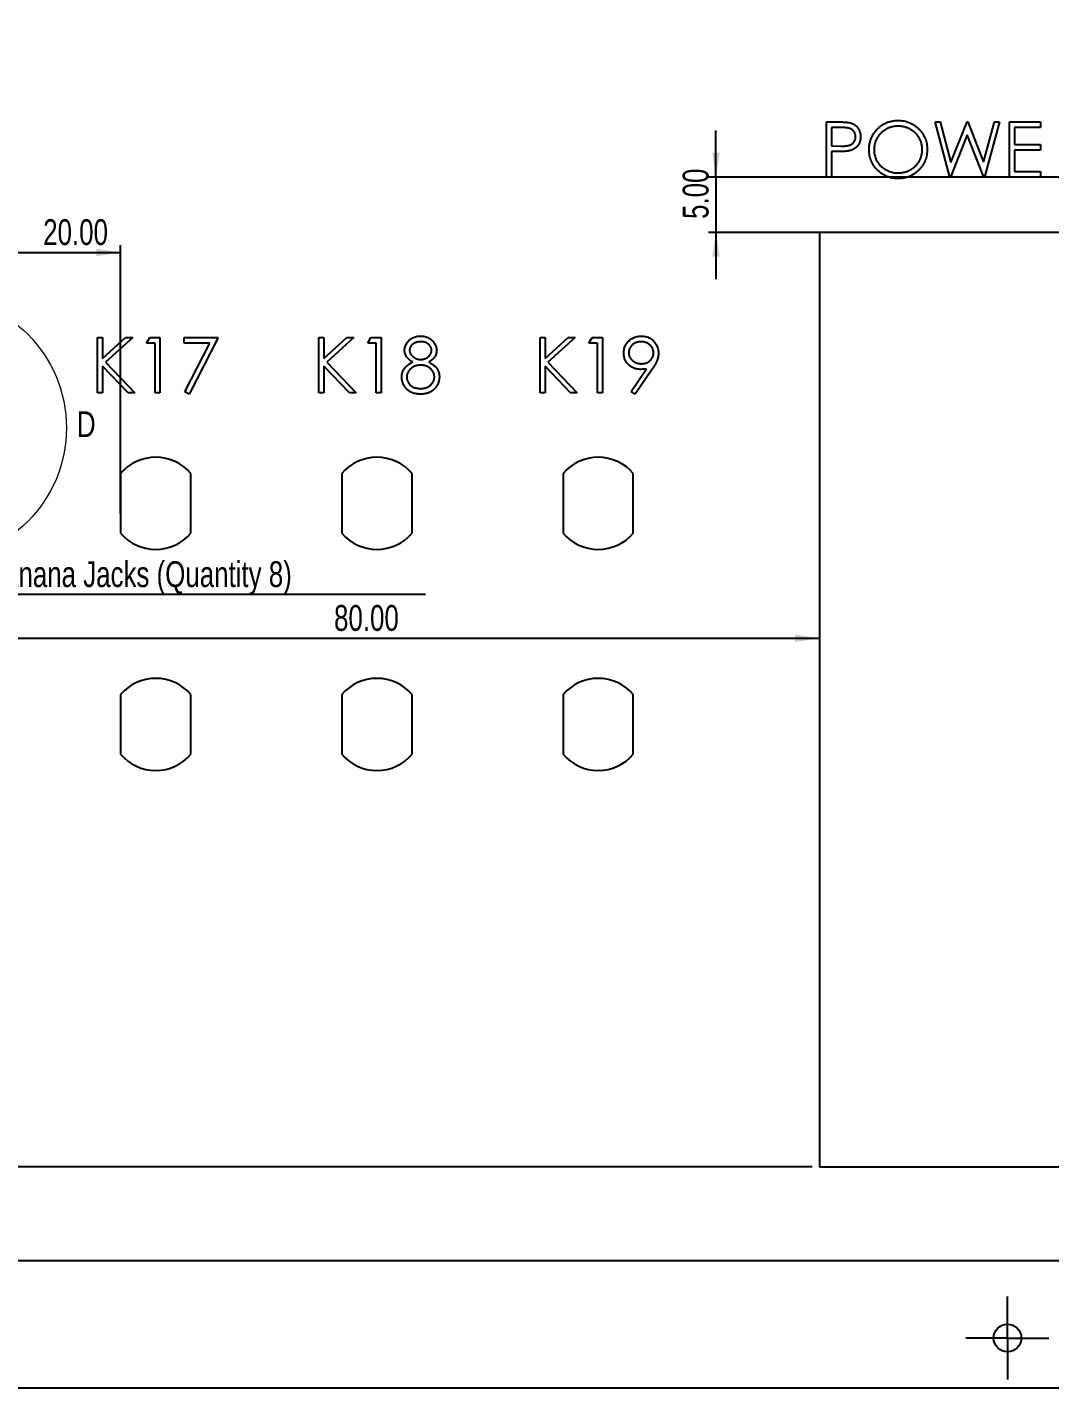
# Model space of a CAD drawing. Header units: millimetres. Extents: x 0 to 836, y 0 to 589.
# Drawn here: x 434.6 to 573.3, y 208.5 to 393.1 of the extents above; entities that cross this region are included whole.
import ezdxf

# ---------------------------------------------------------------- set-up
doc = ezdxf.new("R2010")
doc.units = ezdxf.units.MM
doc.layers.add('FORMAT', color=7, linetype='Continuous')
doc.styles.add('SLDTEXTSTYLE0', font='TXT', dxfattribs={"width": 0.75})
doc.dimstyles.new('SLDDIMSTYLE0', dxfattribs={"dimtxt": 3.5, "dimasz": 3.302, "dimexe": 0, "dimexo": 0.0625, "dimgap": 0.875, "dimtad": 1, "dimlfac": 0.666667, "dimrnd": 1e-09, "dimzin": 4, "dimdsep": 46, "dimtxsty": 'SLDTEXTSTYLE0', "dimsah": 1, "dimcen": 0.09, "dimadec": 0, "dimazin": 1, "dimtfac": 1, "dimtofl": 0, "dimtmove": 0, "dimatfit": 3, "dimfxl": 1, "dimfrac": 2, "dimtolj": 1, "dimtzin": 12, "dimarcsym": 0})
doc.dimstyles.new('SLDDIMSTYLE1', dxfattribs={"dimtxt": 3.5, "dimasz": 3.302, "dimexe": 0, "dimexo": 0.0625, "dimgap": 0.875, "dimtad": 1, "dimlfac": 0.666667, "dimrnd": 1e-09, "dimzin": 4, "dimdsep": 46, "dimtxsty": 'SLDTEXTSTYLE0', "dimsah": 1, "dimcen": 0.09, "dimadec": 0, "dimazin": 1, "dimtfac": 1, "dimtmove": 0, "dimatfit": 0, "dimfxl": 1, "dimfrac": 2, "dimtolj": 1, "dimtzin": 12, "dimarcsym": 0})

# ---------------------------------------------------------------- blocks, each defined once
blk = doc.blocks.new('_D_1')
at = {"layer": 'FORMAT'}
for p, q in [((58.29, 421.36), (58.29, 549.74)), ((58.29, 548.74), (694.29, 548.74)), ((694.29, 421.36), (694.29, 549.74))]:
    blk.add_line(p, q, dxfattribs=at)
for points in [[(58.29, 548.74), (61.59, 548.23), (61.59, 549.24)], [(694.29, 548.74), (690.99, 549.24), (690.99, 548.23)]]:
    blk.add_solid(points, dxfattribs=at)
at = {"layer": 'FORMAT', "insert": (369.18, 553.25), "char_height": 3.5, "attachment_point": 1, "style": 'SLDTEXTSTYLE0'}
blk.add_mtext('424.00', dxfattribs=at)
blk = doc.blocks.new('_D_7')
at = {"layer": 'FORMAT'}
for p, q in [((528.01, 372.76), (528.01, 379.11)), ((630.21, 372.76), (527.01, 372.76)), ((528.01, 372.76), (528.01, 365.26)), ((546.83, 365.26), (527.01, 365.26)), ((528.01, 365.26), (528.01, 358.91))]:
    blk.add_line(p, q, dxfattribs=at)
for points in [[(528.01, 372.76), (528.52, 376.07), (527.51, 376.07)], [(528.01, 365.26), (527.51, 361.96), (528.52, 361.96)]]:
    blk.add_solid(points, dxfattribs=at)
at = {"layer": 'FORMAT', "insert": (523.5, 367.1), "char_height": 3.5, "attachment_point": 1, "rotation": 90, "style": 'SLDTEXTSTYLE0'}
blk.add_mtext('5.00', dxfattribs=at)
blk = doc.blocks.new('_D_58')
at = {"layer": 'FORMAT'}
for p, q in [((421.04, 328.51), (401.76, 328.51)), ((402.76, 328.51), (402.76, 238.51)), ((541.04, 238.51), (401.76, 238.51))]:
    blk.add_line(p, q, dxfattribs=at)
for points in [[(402.76, 328.51), (402.26, 325.21), (403.27, 325.21)], [(402.76, 238.51), (403.27, 241.82), (402.26, 241.82)]]:
    blk.add_solid(points, dxfattribs=at)
at = {"layer": 'FORMAT', "insert": (398.25, 277.69), "char_height": 3.5, "attachment_point": 1, "rotation": 90, "style": 'SLDTEXTSTYLE0'}
blk.add_mtext('60.00', dxfattribs=at)
blk = doc.blocks.new('_D_59')
at = {"layer": 'FORMAT'}
for p, q in [((422.04, 327.51), (422.04, 309.2)), ((422.04, 310.2), (542.04, 310.2))]:
    blk.add_line(p, q, dxfattribs=at)
for points in [[(422.04, 310.2), (425.34, 309.69), (425.34, 310.7)], [(542.04, 310.2), (538.74, 310.7), (538.74, 309.69)]]:
    blk.add_solid(points, dxfattribs=at)
at = {"layer": 'FORMAT', "insert": (476.22, 314.71), "char_height": 3.5, "attachment_point": 1, "style": 'SLDTEXTSTYLE0'}
blk.add_mtext('80.00', dxfattribs=at)
blk = doc.blocks.new('_D_61')
at = {"layer": 'FORMAT'}
for p, q in [((417.28, 334), (417.28, 363.55)), ((417.28, 362.55), (447.28, 362.55)), ((447.28, 327.15), (447.28, 363.55))]:
    blk.add_line(p, q, dxfattribs=at)
for points in [[(417.28, 362.55), (420.58, 362.04), (420.58, 363.05)], [(447.28, 362.55), (443.98, 363.05), (443.98, 362.04)]]:
    blk.add_solid(points, dxfattribs=at)
at = {"layer": 'FORMAT', "insert": (436.78, 367.06), "char_height": 3.5, "attachment_point": 1, "style": 'SLDTEXTSTYLE0'}
blk.add_mtext('20.00', dxfattribs=at)
blk = doc.blocks.new('_D_65')
at = {"layer": 'FORMAT'}
for p, q in [((454.29, 467.76), (454.29, 445.93)), ((454.29, 446.93), (649.29, 446.93)), ((649.29, 366.26), (649.29, 447.93))]:
    blk.add_line(p, q, dxfattribs=at)
for points in [[(454.29, 446.93), (457.59, 446.42), (457.59, 447.44)], [(649.29, 446.93), (645.99, 447.44), (645.99, 446.42)]]:
    blk.add_solid(points, dxfattribs=at)
at = {"layer": 'FORMAT', "insert": (569.32, 451.44), "char_height": 3.5, "attachment_point": 1, "style": 'SLDTEXTSTYLE0'}
blk.add_mtext('130.00', dxfattribs=at)
blk = doc.blocks.new('SW_NOTE_0_7')
at = {"layer": 'FORMAT', "color": 0}
blk.add_line((59.87, 0), (0, 0), dxfattribs=at)
at = {"layer": 'FORMAT', "color": 0, "insert": (0.4, 4.53), "char_height": 3.5, "attachment_point": 1, "style": 'SLDTEXTSTYLE0'}
blk.add_mtext('Banana Jacks (Quantity 8)', dxfattribs=at)
blk = doc.blocks.new('SW_CENTERMARKSYMBOL_0')
at = {"layer": 'FORMAT', "color": 0}
for p, q in [((0, 3.75), (0, 5.625)), ((0, 0), (0, 3.75)), ((-3.75, 0), (-5.625, 0)), ((0, 0), (-3.75, 0)), ((0, 0), (0, -3.75)), ((0, 0), (3.75, 0)), ((3.75, 0), (5.625, 0)), ((0, -3.75), (0, -5.625))]:
    blk.add_line(p, q, dxfattribs=at)

msp = doc.modelspace()

# ---------------------------------------------------------------- linework, layer by layer
at = {"color": 7, "linetype": 'Continuous', "lineweight": 25}
for p, q in [((543.00162, 380.26361), (544.47248, 380.26361)), ((543.00162, 372.76361), (543.00162, 380.26361)), ((543.6747, 379.49438), (543.6747, 376.99438)), ((545.04639, 379.49438), (543.6747, 379.49438)), ((557.71316, 380.26361), (558.40877, 380.26361)), ((559.70835, 372.76361), (557.71316, 380.26361)), ((558.40877, 380.26361), (559.87662, 374.76331)), ((562.08816, 378.49979), (559.80451, 372.76361)), ((559.87662, 374.76331), (562.05962, 380.26361)), ((562.05962, 380.26361), (562.15727, 380.26361)), ((564.34477, 372.76361), (562.08816, 378.49979)), ((562.15727, 380.26361), (564.2997, 374.80087)), ((564.2997, 374.80087), (565.77506, 380.26361)), ((566.46316, 380.26361), (564.44093, 372.76361)), ((565.77506, 380.26361), (566.46316, 380.26361)), ((567.80932, 380.26361), (572.04008, 380.26361)), ((567.80932, 372.76361), (567.80932, 380.26361)), ((568.48239, 379.49438), (568.48239, 377.18669)), ((572.04008, 379.49438), (568.48239, 379.49438)), ((572.04008, 380.26361), (572.04008, 379.49438)), ((543.6747, 376.99438), (544.9878, 376.97785)), ((568.48239, 377.18669), (572.04008, 377.18669)), ((572.04008, 377.18669), (572.04008, 376.41746)), ((543.6747, 376.22515), (543.6747, 372.76361)), ((544.21106, 376.22515), (543.6747, 376.22515)), ((568.48239, 376.41746), (568.48239, 373.53284)), ((572.04008, 376.41746), (568.48239, 376.41746)), ((568.48239, 373.53284), (572.04008, 373.53284)), ((572.04008, 373.53284), (572.04008, 372.76361)), ((543.6747, 372.76361), (543.00162, 372.76361)), ((559.80451, 372.76361), (559.70835, 372.76361)), ((564.44093, 372.76361), (564.34477, 372.76361)), ((572.04008, 372.76361), (567.80932, 372.76361)), ((649.29008, 365.26361), (542.04008, 365.26361)), ((542.04008, 365.26361), (542.04008, 238.51361)), ((444.15547, 351.01361), (444.82855, 351.01361)), ((444.15547, 343.51361), (444.15547, 351.01361)), ((444.82855, 348.15754), (447.95505, 351.01361)), ((444.82855, 351.01361), (444.82855, 348.15754)), ((448.91508, 351.01361), (445.22969, 347.64822)), ((447.95505, 351.01361), (448.91508, 351.01361)), ((450.79008, 350.24438), (451.23029, 351.01361)), ((451.23029, 351.01361), (452.61701, 351.01361)), ((452.61701, 351.01361), (452.61701, 343.51361)), ((455.88624, 351.01361), (460.50162, 351.01361)), ((455.88624, 350.24438), (455.88624, 351.01361)), ((460.50162, 351.01361), (456.55932, 343.3213)), ((474.15547, 351.01361), (474.82855, 351.01361)), ((474.15547, 343.51361), (474.15547, 351.01361)), ((474.82855, 348.15754), (477.95505, 351.01361)), ((474.82855, 351.01361), (474.82855, 348.15754)), ((478.91508, 351.01361), (475.22969, 347.64822)), ((477.95505, 351.01361), (478.91508, 351.01361)), ((480.79008, 350.24438), (481.23029, 351.01361)), ((481.23029, 351.01361), (482.61701, 351.01361)), ((482.61701, 351.01361), (482.61701, 343.51361)), ((504.15547, 351.01361), (504.82855, 351.01361)), ((504.15547, 343.51361), (504.15547, 351.01361)), ((504.82855, 348.15754), (507.95505, 351.01361)), ((504.82855, 351.01361), (504.82855, 348.15754)), ((508.91508, 351.01361), (505.22969, 347.64822)), ((507.95505, 351.01361), (508.91508, 351.01361)), ((510.79008, 350.24438), (511.23029, 351.01361)), ((511.23029, 351.01361), (512.61701, 351.01361)), ((512.61701, 351.01361), (512.61701, 343.51361)), ((451.94393, 350.24438), (450.79008, 350.24438)), ((451.94393, 343.51361), (451.94393, 350.24438)), ((459.3628, 350.24438), (455.88624, 350.24438)), ((455.97788, 343.64131), (459.3628, 350.24438)), ((481.94393, 350.24438), (480.79008, 350.24438)), ((481.94393, 343.51361), (481.94393, 350.24438)), ((511.94393, 350.24438), (510.79008, 350.24438)), ((511.94393, 343.51361), (511.94393, 350.24438)), ((444.82855, 347.1329), (444.82855, 343.51361)), ((448.30661, 343.51361), (444.82855, 347.1329)), ((445.22969, 347.64822), (449.20355, 343.51361)), ((474.82855, 347.1329), (474.82855, 343.51361)), ((478.30661, 343.51361), (474.82855, 347.1329)), ((475.22969, 347.64822), (479.20355, 343.51361)), ((504.82855, 347.1329), (504.82855, 343.51361)), ((508.30661, 343.51361), (504.82855, 347.1329)), ((505.22969, 347.64822), (509.20355, 343.51361)), ((516.50222, 343.6954), (518.58756, 346.74378)), ((519.34928, 346.69871), (517.04008, 343.3213)), ((444.82855, 343.51361), (444.15547, 343.51361)), ((449.20355, 343.51361), (448.30661, 343.51361)), ((452.61701, 343.51361), (451.94393, 343.51361)), ((456.55932, 343.3213), (455.97788, 343.64131)), ((474.82855, 343.51361), (474.15547, 343.51361)), ((479.20355, 343.51361), (478.30661, 343.51361)), ((482.61701, 343.51361), (481.94393, 343.51361)), ((504.82855, 343.51361), (504.15547, 343.51361)), ((509.20355, 343.51361), (508.30661, 343.51361)), ((512.61701, 343.51361), (511.94393, 343.51361)), ((517.04008, 343.3213), (516.50222, 343.6954)), ((447.27758, 332.5571), (447.27758, 324.47011)), ((456.80258, 324.47011), (456.80258, 332.5571)), ((477.27758, 332.5571), (477.27758, 324.47011)), ((486.80258, 324.47011), (486.80258, 332.5571)), ((507.27758, 332.5571), (507.27758, 324.47011)), ((516.80258, 324.47011), (516.80258, 332.5571)), ((447.27758, 302.5571), (447.27758, 294.47011)), ((456.80258, 294.47011), (456.80258, 302.5571)), ((477.27758, 302.5571), (477.27758, 294.47011)), ((486.80258, 294.47011), (486.80258, 302.5571)), ((507.27758, 302.5571), (507.27758, 294.47011)), ((516.80258, 294.47011), (516.80258, 302.5571)), ((542.04008, 238.51361), (649.29008, 238.51361)), ((58.29008, 225.76361), (694.29008, 225.76361)), ((58.29008, 208.51361), (694.29008, 208.51361))]:
    msp.add_line(p, q, dxfattribs=at)
at = {"color": 7, "linetype": 'Continuous', "lineweight": 18}
msp.add_circle((421.97967, 338.75037), 17.95865, dxfattribs=at)
at = {"color": 7, "linetype": 'Continuous', "lineweight": 25}
msp.add_circle((567.54008, 215.26361), 1.875, dxfattribs=at)
for centre, start, end in [((452.04008, 328.51361), 40.3321818, 139.6678182), ((482.04008, 328.51361), 40.3321818, 139.6678182), ((512.04008, 328.51361), 40.3321818, 139.6678182), ((452.04008, 328.51361), 220.3321818, 319.6678182), ((482.04008, 328.51361), 220.3321818, 319.6678182), ((512.04008, 328.51361), 220.3321818, 319.6678182), ((452.04008, 298.51361), 40.3321818, 139.6678182), ((482.04008, 298.51361), 40.3321818, 139.6678182), ((512.04008, 298.51361), 40.3321818, 139.6678182), ((452.04008, 298.51361), 220.3321818, 319.6678182), ((482.04008, 298.51361), 220.3321818, 319.6678182), ((512.04008, 298.51361), 220.3321818, 319.6678182)]:
    msp.add_arc(centre, 6.2475, start, end, dxfattribs=at)
for points, knots in [([(548.77085, 376.48056), (548.772, 376.56977), (548.77428, 376.74707), (548.80169, 377.01036), (548.84146, 377.26941), (548.89847, 377.52349), (548.97302, 377.77197), (549.06099, 378.01658), (549.16843, 378.25483), (549.28989, 378.48786), (549.42545, 378.71202), (549.57518, 378.9239), (549.73383, 379.12529), (549.90775, 379.31096), (550.09122, 379.48632), (550.2872, 379.64867), (550.4945, 379.79947), (550.71402, 379.93537), (550.94035, 380.05828), (551.17366, 380.16376), (551.41078, 380.25429), (551.65282, 380.32766), (551.89915, 380.38559), (552.1503, 380.42503), (552.40606, 380.45251), (552.57837, 380.45478), (552.66508, 380.45592)], [0, 0, 0, 0, 0.043208986, 0.085872872, 0.128120007, 0.170151964, 0.211917621, 0.253753003, 0.296006409, 0.338443357, 0.381015368, 0.422820479, 0.464089056, 0.505125849, 0.545974971, 0.586985211, 0.628338592, 0.670083802, 0.711991602, 0.753039155, 0.794049395, 0.834885543, 0.875498313, 0.9165473, 0.958003779, 1, 1, 1, 1]), ([(552.66508, 380.45592), (552.80396, 380.4524), (553.07672, 380.44549), (553.47759, 380.39261), (553.8603, 380.30112), (554.22795, 380.17927), (554.57615, 380.01672), (554.90752, 379.82025), (555.22127, 379.5878), (555.51317, 379.32117), (555.78029, 379.03106), (556.01563, 378.72147), (556.21287, 378.39426), (556.37484, 378.05041), (556.50191, 377.69071), (556.58959, 377.31324), (556.6456, 376.92044), (556.65215, 376.65252), (556.65547, 376.51661)], [0, 0, 0, 0, 0.066570035, 0.130749041, 0.1934128, 0.254989399, 0.316113556, 0.377261758, 0.439400784, 0.502970589, 0.566524976, 0.628231103, 0.689090611, 0.749344669, 0.810169593, 0.871609824, 0.934869184, 1, 1, 1, 1]), ([(544.47248, 380.26361), (544.57364, 380.2635), (544.76748, 380.26328), (545.04544, 380.25682), (545.29789, 380.2482), (545.52429, 380.23623), (545.72532, 380.2221), (545.90009, 380.20227), (546.04996, 380.18157), (546.13976, 380.16053), (546.18071, 380.15093)], [0, 0, 0, 0, 0.176955752, 0.33905508, 0.486318225, 0.618780923, 0.735618828, 0.838742477, 0.926457068, 1, 1, 1, 1]), ([(546.94393, 378.24889), (546.94122, 378.30918), (546.93585, 378.42905), (546.89587, 378.60471), (546.82869, 378.77236), (546.73557, 378.92873), (546.62255, 379.07057), (546.4912, 379.19377), (546.34181, 379.29282), (546.20285, 379.35675), (546.07942, 379.39578), (545.97221, 379.42309), (545.85116, 379.4449), (545.71623, 379.46255), (545.56846, 379.47767), (545.4066, 379.48792), (545.23124, 379.49393), (545.1095, 379.49422), (545.04639, 379.49438)], [0, 0, 0, 0, 0.070043755, 0.139238317, 0.208197455, 0.279173374, 0.349986812, 0.418353846, 0.487609584, 0.557411073, 0.595330157, 0.637964052, 0.685912778, 0.738185165, 0.796102647, 0.858516544, 0.926657726, 1, 1, 1, 1]), ([(546.18071, 380.15093), (546.23255, 380.13674), (546.33502, 380.10869), (546.48266, 380.05252), (546.62314, 379.98592), (546.75692, 379.91001), (546.88236, 379.82154), (547.00135, 379.7241), (547.11282, 379.61543), (547.21615, 379.49676), (547.31105, 379.37007), (547.39275, 379.23348), (547.46117, 379.08928), (547.51985, 378.93758), (547.56208, 378.7771), (547.5939, 378.60896), (547.61409, 378.43317), (547.61602, 378.31304), (547.61701, 378.25189)], [0, 0, 0, 0, 0.062481339, 0.123490383, 0.183411094, 0.243153221, 0.302126735, 0.361709671, 0.421842292, 0.482931901, 0.544552254, 0.60568072, 0.667679738, 0.729984388, 0.794550921, 0.86034562, 0.928907356, 1, 1, 1, 1]), ([(552.69814, 379.68669), (552.62696, 379.68582), (552.4853, 379.68409), (552.27469, 379.66134), (552.06685, 379.62892), (551.86173, 379.58268), (551.6602, 379.51967), (551.46038, 379.44715), (551.26409, 379.35882), (551.07198, 379.25902), (550.88573, 379.14856), (550.70999, 379.02648), (550.5443, 378.89564), (550.38906, 378.75574), (550.24474, 378.60606), (550.10848, 378.44887), (549.98576, 378.27969), (549.87329, 378.1031), (549.77265, 377.91932), (549.68315, 377.7303), (549.60994, 377.53449), (549.55024, 377.33402), (549.50074, 377.1292), (549.46938, 376.91848), (549.44638, 376.70292), (549.44475, 376.55724), (549.44393, 376.48356)], [0, 0, 0, 0, 0.0420233285, 0.0836449112, 0.1249837954, 0.1662474612, 0.2077015561, 0.2496310708, 0.2917417703, 0.3347428754, 0.3774601686, 0.4195563188, 0.4610441763, 0.5020962839, 0.5428907141, 0.5838008186, 0.6248635833, 0.6662246891, 0.7073991865, 0.7485566775, 0.789654591, 0.8307397265, 0.8720701423, 0.9139933952, 0.9564981301, 1, 1, 1, 1]), ([(555.98239, 376.51812), (555.98153, 376.59079), (555.97983, 376.73496), (555.95724, 376.94809), (555.92488, 377.15649), (555.87824, 377.35934), (555.81814, 377.55669), (555.74402, 377.74837), (555.65662, 377.93507), (555.55632, 378.11634), (555.44357, 378.29029), (555.32037, 378.45658), (555.18459, 378.61209), (555.0401, 378.76067), (554.88331, 378.89913), (554.71491, 379.02754), (554.53696, 379.14898), (554.34855, 379.25854), (554.15409, 379.35971), (553.95456, 379.44639), (553.75222, 379.52004), (553.54757, 379.58287), (553.33889, 379.62874), (553.12759, 379.66137), (552.91398, 379.68408), (552.77031, 379.68582), (552.69814, 379.68669)], [0, 0, 0, 0, 0.042915082, 0.085129971, 0.126473319, 0.167453038, 0.207976333, 0.248249378, 0.288749987, 0.329669857, 0.370537287, 0.411128564, 0.451818913, 0.492405877, 0.533485862, 0.575263062, 0.617440613, 0.660671688, 0.703940204, 0.746867522, 0.7890793, 0.831104042, 0.87323799, 0.91516577, 0.957380658, 1, 1, 1, 1]), ([(544.9878, 376.97785), (545.05191, 376.97782), (545.17569, 376.97775), (545.35448, 376.98629), (545.52035, 376.99615), (545.67281, 377.01059), (545.8119, 377.03099), (545.93788, 377.05159), (546.04975, 377.08138), (546.18068, 377.1215), (546.32657, 377.18993), (546.48529, 377.28925), (546.61979, 377.41585), (546.73619, 377.5582), (546.82856, 377.71655), (546.89618, 377.88599), (546.93591, 378.06476), (546.94124, 378.18709), (546.94393, 378.24889)], [0, 0, 0, 0, 0.072538371, 0.140033831, 0.202495681, 0.260575056, 0.313228338, 0.361583194, 0.404878361, 0.444127437, 0.516399693, 0.586506671, 0.655085374, 0.724383783, 0.793973529, 0.861637682, 0.930110942, 1, 1, 1, 1]), ([(547.61701, 378.25189), (547.6161, 378.19022), (547.61434, 378.06957), (547.59313, 377.89306), (547.56457, 377.72437), (547.52064, 377.5639), (547.46312, 377.41258), (547.39563, 377.2681), (547.31424, 377.13293), (547.22072, 377.00657), (547.11668, 376.88891), (547.00256, 376.78079), (546.87884, 376.68285), (546.74589, 376.59488), (546.60243, 376.5189), (546.45062, 376.45085), (546.28916, 376.3937), (546.17742, 376.36363), (546.12061, 376.34834)], [0, 0, 0, 0, 0.070118894, 0.137192353, 0.202016181, 0.264631407, 0.326116547, 0.386010305, 0.445811847, 0.505297697, 0.564633278, 0.624282625, 0.683902032, 0.743952771, 0.805387731, 0.868388031, 0.933084028, 1, 1, 1, 1]), ([(546.12061, 376.34834), (546.07363, 376.33835), (545.97065, 376.31645), (545.80106, 376.29201), (545.60361, 376.27114), (545.37856, 376.2555), (545.12612, 376.2421), (544.84615, 376.23146), (544.53811, 376.22561), (544.32324, 376.22531), (544.21106, 376.22515)], [0, 0, 0, 0, 0.075173117, 0.164746258, 0.268016881, 0.385911876, 0.517789479, 0.663690977, 0.824413221, 1, 1, 1, 1]), ([(552.72518, 372.5713), (552.58927, 372.57462), (552.32136, 372.58117), (551.92806, 372.63727), (551.55033, 372.725), (551.18922, 372.85038), (550.84456, 373.01242), (550.51565, 373.21), (550.20382, 373.44444), (549.91166, 373.71051), (549.64434, 374.00016), (549.41129, 374.31052), (549.21366, 374.6355), (549.05217, 374.97599), (548.92432, 375.33036), (548.83709, 375.70097), (548.78066, 376.08569), (548.77415, 376.34764), (548.77085, 376.48056)], [0, 0, 0, 0, 0.065818877, 0.129746527, 0.192071954, 0.253459424, 0.314569588, 0.376279881, 0.439025654, 0.503267029, 0.567492823, 0.629704796, 0.690999649, 0.751451651, 0.812004364, 0.873149681, 0.935635484, 1, 1, 1, 1]), ([(549.44393, 376.48356), (549.44666, 376.37521), (549.45204, 376.16206), (549.49909, 375.8497), (549.57156, 375.54951), (549.6784, 375.26314), (549.81201, 374.98811), (549.97707, 374.72688), (550.17262, 374.47937), (550.39476, 374.24731), (550.63759, 374.0355), (550.89545, 373.84957), (551.16556, 373.69227), (551.44864, 373.56411), (551.74317, 373.46256), (552.05105, 373.39297), (552.37023, 373.34716), (552.5878, 373.34276), (552.69814, 373.34053)], [0, 0, 0, 0, 0.0645039993, 0.1268993216, 0.1877465401, 0.2481497329, 0.3085860648, 0.3695830051, 0.4318269654, 0.4961797225, 0.5606678546, 0.6235044551, 0.6852604113, 0.7465368218, 0.8083273517, 0.8704861879, 0.9343168834, 1, 1, 1, 1]), ([(552.69814, 373.34053), (552.7723, 373.34155), (552.91939, 373.34357), (553.13816, 373.36393), (553.353, 373.39657), (553.56359, 373.44356), (553.7697, 373.50238), (553.97219, 373.57225), (554.1689, 373.65942), (554.36232, 373.75574), (554.54745, 373.86554), (554.72418, 373.98348), (554.88806, 374.11413), (555.04318, 374.25195), (555.1881, 374.39973), (555.32183, 374.55727), (555.44393, 374.72558), (555.55636, 374.9019), (555.65665, 375.08618), (555.74403, 375.27589), (555.81817, 375.47055), (555.87801, 375.67046), (555.92491, 375.87524), (555.95723, 376.08515), (555.97983, 376.29977), (555.98153, 376.44494), (555.98239, 376.51812)], [0, 0, 0, 0, 0.043633218, 0.086537777, 0.129177336, 0.171436324, 0.213415895, 0.255265955, 0.297369481, 0.339940748, 0.382347459, 0.423952947, 0.464871163, 0.505572294, 0.546002577, 0.586567975, 0.627064799, 0.668270684, 0.709549225, 0.750428154, 0.791096194, 0.832027145, 0.873135955, 0.914610764, 0.956955986, 1, 1, 1, 1]), ([(556.65547, 376.51661), (556.65215, 376.38171), (556.6456, 376.11578), (556.58953, 375.72548), (556.50158, 375.35028), (556.37602, 374.99083), (556.21482, 374.64673), (556.01627, 374.3189), (555.7824, 374.00723), (555.51624, 373.71513), (555.2261, 373.44728), (554.91489, 373.21388), (554.58962, 373.01305), (554.2461, 372.8528), (553.88888, 372.72471), (553.51478, 372.63739), (553.12553, 372.58106), (552.8601, 372.57459), (552.72518, 372.5713)], [0, 0, 0, 0, 0.065226504, 0.128568996, 0.190320378, 0.251377989, 0.312387528, 0.373788704, 0.43643116, 0.500566755, 0.564686795, 0.627135518, 0.688455409, 0.749245746, 0.810155177, 0.871670926, 0.934773496, 1, 1, 1, 1]), ([(485.79008, 349.28134), (485.79359, 349.36126), (485.80063, 349.52192), (485.8576, 349.76108), (485.95043, 349.99597), (486.07669, 350.22546), (486.23394, 350.44178), (486.42262, 350.6358), (486.63819, 350.80575), (486.8796, 350.94841), (487.1394, 351.06452), (487.4135, 351.14462), (487.69714, 351.19698), (487.89021, 351.20291), (487.9881, 351.20592)], [0, 0, 0, 0, 0.074058426, 0.148870352, 0.226667668, 0.307734759, 0.391157204, 0.473929356, 0.557927752, 0.64498929, 0.733364056, 0.821092042, 0.909287215, 1, 1, 1, 1]), ([(487.9881, 351.20592), (488.08347, 351.20282), (488.27152, 351.19671), (488.54793, 351.14573), (488.81241, 351.0606), (489.06405, 350.94511), (489.29833, 350.80285), (489.50534, 350.63056), (489.68819, 350.4374), (489.83944, 350.22114), (489.96408, 349.99253), (490.05087, 349.75334), (490.10648, 349.50874), (490.11349, 349.34323), (490.11701, 349.2603)], [0, 0, 0, 0, 0.089409711, 0.176305764, 0.262625902, 0.349445726, 0.435498264, 0.51892813, 0.601354657, 0.684256422, 0.76580674, 0.844876866, 0.922279795, 1, 1, 1, 1]), ([(515.50162, 348.90874), (515.50534, 349.01367), (515.51263, 349.21964), (515.57135, 349.52057), (515.6679, 349.80511), (515.80254, 350.07252), (515.97211, 350.31894), (516.17591, 350.54096), (516.41271, 350.73541), (516.6771, 350.90256), (516.96285, 351.037), (517.26214, 351.13608), (517.57268, 351.19436), (517.78303, 351.20205), (517.88894, 351.20592)], [0, 0, 0, 0, 0.085249051, 0.167326594, 0.248175325, 0.328829078, 0.409908097, 0.490584451, 0.572993487, 0.658264892, 0.744221577, 0.829060407, 0.913938298, 1, 1, 1, 1]), ([(517.88894, 351.20592), (517.99285, 351.202), (518.19815, 351.19425), (518.50006, 351.13749), (518.78921, 351.04184), (519.06403, 350.90966), (519.31847, 350.74398), (519.54727, 350.54654), (519.74522, 350.31725), (519.91199, 350.06163), (520.04585, 349.78699), (520.14243, 349.50031), (520.20189, 349.20365), (520.20938, 349.00266), (520.21316, 348.90123)], [0, 0, 0, 0, 0.085532108, 0.169003383, 0.251943249, 0.33568201, 0.419408586, 0.501264898, 0.583702942, 0.668000359, 0.75191866, 0.834597711, 0.916525669, 1, 1, 1, 1]), ([(486.88534, 347.69179), (486.79836, 347.73923), (486.62993, 347.83107), (486.40693, 347.99981), (486.21538, 348.18257), (486.06055, 348.3832), (485.93868, 348.59545), (485.85507, 348.81797), (485.7985, 349.04665), (485.7929, 349.20288), (485.79008, 349.28134)], [0, 0, 0, 0, 0.14586006, 0.282425903, 0.4108504, 0.535029421, 0.654701078, 0.770133433, 0.884555844, 1, 1, 1, 1]), ([(487.95054, 350.43669), (487.89793, 350.43529), (487.79501, 350.43256), (487.64409, 350.41829), (487.50058, 350.39053), (487.36297, 350.35359), (487.23316, 350.30369), (487.10938, 350.24499), (486.99373, 350.17362), (486.88483, 350.09356), (486.78679, 350.0055), (486.69978, 349.91376), (486.62751, 349.81652), (486.56614, 349.71622), (486.5216, 349.60987), (486.48825, 349.50073), (486.46571, 349.38743), (486.46402, 349.30999), (486.46316, 349.27082)], [0, 0, 0, 0, 0.075243309, 0.147208812, 0.21644709, 0.284025042, 0.350655449, 0.415031318, 0.479629831, 0.544651634, 0.60804424, 0.667827565, 0.725114247, 0.780991708, 0.835527004, 0.889438155, 0.944072089, 1, 1, 1, 1]), ([(486.46316, 349.27082), (486.46463, 349.23165), (486.46754, 349.15424), (486.49006, 349.03993), (486.52361, 348.92759), (486.57643, 348.81991), (486.63979, 348.71315), (486.71798, 348.60997), (486.81117, 348.51001), (486.91623, 348.41414), (487.03068, 348.32435), (487.15194, 348.24641), (487.27846, 348.18119), (487.40897, 348.12692), (487.54478, 348.08472), (487.68506, 348.05479), (487.82985, 348.03619), (487.92795, 348.03396), (487.97758, 348.03284)], [0, 0, 0, 0, 0.05456395, 0.107826203, 0.161923709, 0.217509701, 0.274498333, 0.334814765, 0.397554947, 0.464754577, 0.53290121, 0.600097214, 0.665354161, 0.731083628, 0.796883494, 0.86329159, 0.930831218, 1, 1, 1, 1]), ([(489.44393, 349.28584), (489.44279, 349.32148), (489.44053, 349.3922), (489.42189, 349.49664), (489.39108, 349.5987), (489.34937, 349.69923), (489.2945, 349.79682), (489.22943, 349.893), (489.15039, 349.9856), (489.06168, 350.07679), (488.96109, 350.16119), (488.84879, 350.23541), (488.72538, 350.29843), (488.59084, 350.34962), (488.44567, 350.38807), (488.29054, 350.41686), (488.12416, 350.43309), (488.00967, 350.43546), (487.95054, 350.43669)], [0, 0, 0, 0, 0.050902438, 0.101034043, 0.151083817, 0.203061988, 0.256248434, 0.310846715, 0.3687691, 0.43001504, 0.492519647, 0.556048722, 0.621995683, 0.690192369, 0.761384855, 0.83635622, 0.915487005, 1, 1, 1, 1]), ([(487.97758, 348.03284), (488.04133, 348.03471), (488.16821, 348.03843), (488.35523, 348.07304), (488.53708, 348.12748), (488.71181, 348.20197), (488.87489, 348.29546), (489.02026, 348.40739), (489.14668, 348.53517), (489.25284, 348.67682), (489.33515, 348.82757), (489.39922, 348.97886), (489.43664, 349.13229), (489.44152, 349.23508), (489.44393, 349.28584)], [0, 0, 0, 0, 0.089689936, 0.17849401, 0.266837753, 0.356558176, 0.44533425, 0.530805835, 0.614076217, 0.697707086, 0.77914195, 0.855353591, 0.92855682, 1, 1, 1, 1]), ([(490.11701, 349.2603), (490.11393, 349.17893), (490.1079, 349.0191), (490.05711, 348.78612), (489.97158, 348.56793), (489.85481, 348.36206), (489.70261, 348.17224), (489.51702, 347.99606), (489.29952, 347.83207), (489.1361, 347.73953), (489.0518, 347.69179)], [0, 0, 0, 0, 0.121904041, 0.239412608, 0.355410104, 0.472090729, 0.592858982, 0.718703468, 0.854892383, 1, 1, 1, 1]), ([(517.7988, 346.68669), (517.72007, 346.6887), (517.56552, 346.69266), (517.33831, 346.72404), (517.11998, 346.77236), (516.91112, 346.84446), (516.71093, 346.93407), (516.51987, 347.0452), (516.33817, 347.17592), (516.1678, 347.32557), (516.01284, 347.48988), (515.87479, 347.66378), (515.76006, 347.8493), (515.66475, 348.04265), (515.59247, 348.24661), (515.53984, 348.45886), (515.50744, 348.68088), (515.50358, 348.83201), (515.50162, 348.90874)], [0, 0, 0, 0, 0.066294913, 0.130131116, 0.192862225, 0.254360004, 0.315909846, 0.377338139, 0.440205263, 0.504175132, 0.568033632, 0.630227722, 0.690861477, 0.751421818, 0.811465737, 0.872750467, 0.935390735, 1, 1, 1, 1]), ([(517.85439, 350.43669), (517.79725, 350.43502), (517.68515, 350.43176), (517.52001, 350.41257), (517.36174, 350.37755), (517.20929, 350.32948), (517.06296, 350.26753), (516.92287, 350.19249), (516.78986, 350.10297), (516.66519, 350.00141), (516.54926, 349.89193), (516.45042, 349.77242), (516.36558, 349.64889), (516.29513, 349.51985), (516.24156, 349.38445), (516.20165, 349.24367), (516.17896, 349.09678), (516.17613, 348.99696), (516.1747, 348.9463)], [0, 0, 0, 0, 0.0687118407, 0.1348120656, 0.1995375926, 0.2633349351, 0.3267474806, 0.3903284831, 0.4541258256, 0.5192033217, 0.5835101453, 0.6454971828, 0.7052898423, 0.7634875796, 0.8218564001, 0.8800042732, 0.9391077099, 1, 1, 1, 1]), ([(516.1747, 348.9463), (516.176, 348.89563), (516.17856, 348.79569), (516.20326, 348.64884), (516.24457, 348.50808), (516.2999, 348.37204), (516.37276, 348.24203), (516.46217, 348.11867), (516.56697, 348.00056), (516.68575, 347.88955), (516.81575, 347.78765), (516.9546, 347.69866), (517.09991, 347.6235), (517.25219, 347.5632), (517.4103, 347.51474), (517.57568, 347.48009), (517.74777, 347.4609), (517.86436, 347.4576), (517.9235, 347.45592)], [0, 0, 0, 0, 0.059539585, 0.11742296, 0.174440441, 0.231733891, 0.289721977, 0.349200396, 0.410515532, 0.475080279, 0.540094475, 0.604444096, 0.668696674, 0.732110201, 0.796739347, 0.86290573, 0.930461639, 1, 1, 1, 1]), ([(519.54008, 348.9463), (519.53865, 348.99696), (519.53582, 349.09678), (519.51313, 349.24367), (519.47322, 349.38445), (519.41967, 349.51987), (519.34913, 349.64883), (519.26448, 349.77294), (519.16391, 349.89142), (519.04819, 350.00149), (518.9234, 350.10295), (518.79041, 350.19249), (518.65032, 350.26753), (518.50399, 350.32946), (518.3511, 350.37779), (518.19175, 350.41254), (518.02513, 350.43176), (517.91203, 350.43502), (517.85439, 350.43669)], [0, 0, 0, 0, 0.060760097, 0.119735224, 0.177756862, 0.235998968, 0.294070362, 0.353733216, 0.41597262, 0.480139837, 0.545076055, 0.608734897, 0.67217787, 0.735452751, 0.799111594, 0.864283666, 0.930837051, 1, 1, 1, 1]), ([(517.9235, 347.45592), (517.98314, 347.45755), (518.09925, 347.46072), (518.26934, 347.48002), (518.4299, 347.51425), (518.58133, 347.56337), (518.72518, 347.62263), (518.85914, 347.69809), (518.98334, 347.78812), (519.0986, 347.88929), (519.20095, 348.00168), (519.29211, 348.11932), (519.3696, 348.24271), (519.43081, 348.37341), (519.48113, 348.50823), (519.51588, 348.64935), (519.53513, 348.79603), (519.53842, 348.89567), (519.54008, 348.9463)], [0, 0, 0, 0, 0.072712997, 0.141547485, 0.208362523, 0.272461584, 0.335389961, 0.397711299, 0.459383375, 0.522098174, 0.584314767, 0.644391935, 0.703345013, 0.761508875, 0.820030475, 0.878517037, 0.938264501, 1, 1, 1, 1]), ([(520.21316, 348.90123), (520.21064, 348.82249), (520.20551, 348.6628), (520.16965, 348.42016), (520.10875, 348.17276), (520.03964, 347.96336), (519.97293, 347.79041), (519.91014, 347.6538), (519.84047, 347.51001), (519.75922, 347.36056), (519.67187, 347.20352), (519.57317, 347.04049), (519.46537, 346.87123), (519.38859, 346.75713), (519.34928, 346.69871)], [0, 0, 0, 0, 0.098319974, 0.1994174736, 0.3056025976, 0.4161623564, 0.4745823813, 0.5370064812, 0.6038573606, 0.6740896077, 0.7494169868, 0.8282534809, 0.9120541596, 1, 1, 1, 1]), ([(485.40547, 345.63651), (485.40671, 345.68913), (485.40915, 345.79314), (485.42609, 345.9468), (485.45333, 346.09637), (485.49031, 346.24238), (485.54043, 346.38379), (485.60095, 346.52125), (485.67152, 346.65493), (485.75312, 346.78556), (485.84806, 346.9113), (485.95555, 347.03429), (486.07775, 347.15263), (486.21331, 347.26775), (486.36066, 347.38169), (486.52364, 347.48831), (486.69793, 347.59515), (486.82179, 347.65903), (486.88534, 347.69179)], [0, 0, 0, 0, 0.058853586, 0.116315459, 0.172674843, 0.228780387, 0.284580359, 0.340256506, 0.396629805, 0.453507263, 0.51231819, 0.572648444, 0.636021936, 0.702362946, 0.771483056, 0.844184477, 0.920069794, 1, 1, 1, 1]), ([(487.99411, 347.26361), (487.92741, 347.26242), (487.79657, 347.2601), (487.60487, 347.23419), (487.4209, 347.19813), (487.24527, 347.14342), (487.07806, 347.07228), (486.91836, 346.98671), (486.7674, 346.88555), (486.62725, 346.7701), (486.49927, 346.64569), (486.38699, 346.51399), (486.29163, 346.37744), (486.21485, 346.23431), (486.15182, 346.08764), (486.11044, 345.93376), (486.0839, 345.77565), (486.08034, 345.66816), (486.07855, 345.61397)], [0, 0, 0, 0, 0.071268693, 0.139811785, 0.206497432, 0.271535244, 0.336081831, 0.400528388, 0.464983843, 0.530050305, 0.594423409, 0.65558271, 0.714849106, 0.772115064, 0.828999211, 0.885122163, 0.942079353, 1, 1, 1, 1]), ([(489.82855, 345.68458), (489.8266, 345.73575), (489.82278, 345.83664), (489.79848, 345.98614), (489.75581, 346.13057), (489.69725, 346.27168), (489.61929, 346.4066), (489.52748, 346.53885), (489.41671, 346.66476), (489.29154, 346.7853), (489.15512, 346.89676), (489.01012, 346.99536), (488.85765, 347.0784), (488.69803, 347.14594), (488.53161, 347.19905), (488.35851, 347.23616), (488.17854, 347.25952), (488.05628, 347.26223), (487.99411, 347.26361)], [0, 0, 0, 0, 0.0573394259, 0.1130633316, 0.1691814487, 0.2257745597, 0.2838263039, 0.3434542791, 0.4059069615, 0.4713922598, 0.5380028337, 0.6030635562, 0.6676018308, 0.7322254428, 0.7970048098, 0.86304799, 0.9303569871, 1, 1, 1, 1]), ([(489.0518, 347.69179), (489.11319, 347.65978), (489.23292, 347.59735), (489.40345, 347.49683), (489.55929, 347.39089), (489.70476, 347.28452), (489.83733, 347.17367), (489.9555, 347.05788), (490.06218, 346.94006), (490.15524, 346.81819), (490.23709, 346.69262), (490.30783, 346.563), (490.3683, 346.42962), (490.41622, 346.29103), (490.45569, 346.14925), (490.48286, 346.00247), (490.49746, 345.85165), (490.50022, 345.74972), (490.50162, 345.6981)], [0, 0, 0, 0, 0.0795248296, 0.1550999763, 0.2272198201, 0.2959105042, 0.3620558809, 0.4255201169, 0.4858127192, 0.544494706, 0.6014596357, 0.6578405938, 0.7139744722, 0.7694679516, 0.8261299672, 0.8828853593, 0.9407008817, 1, 1, 1, 1]), ([(487.94303, 343.3213), (487.84229, 343.32377), (487.64625, 343.32858), (487.36091, 343.36114), (487.09493, 343.4182), (486.84677, 343.49629), (486.61792, 343.59788), (486.40902, 343.72433), (486.21708, 343.87054), (486.04791, 344.04071), (485.89772, 344.22298), (485.76579, 344.41102), (485.65613, 344.60485), (485.56328, 344.80158), (485.49221, 345.00396), (485.44298, 345.21096), (485.41172, 345.42222), (485.40756, 345.56478), (485.40547, 345.63651)], [0, 0, 0, 0, 0.078556433, 0.15286284, 0.223559693, 0.290374944, 0.355403073, 0.418291157, 0.480388564, 0.543072615, 0.604923944, 0.664398309, 0.721942555, 0.778374891, 0.833829941, 0.888861236, 0.94408894, 1, 1, 1, 1]), ([(486.07855, 345.61397), (486.08147, 345.54662), (486.08726, 345.41299), (486.13324, 345.2155), (486.20703, 345.02431), (486.30994, 344.84099), (486.43737, 344.66967), (486.59407, 344.52033), (486.7703, 344.38764), (486.97203, 344.28033), (487.19237, 344.19463), (487.43128, 344.13558), (487.68533, 344.09649), (487.86074, 344.09255), (487.95054, 344.09053)], [0, 0, 0, 0, 0.074898208, 0.148596294, 0.224471235, 0.302322742, 0.381918618, 0.461148696, 0.542417123, 0.626716083, 0.714596831, 0.80490292, 0.900127254, 1, 1, 1, 1]), ([(487.95054, 344.09053), (488.02072, 344.09188), (488.15745, 344.09451), (488.35692, 344.11768), (488.54516, 344.15443), (488.7218, 344.20788), (488.88882, 344.27313), (489.0434, 344.35707), (489.18949, 344.45254), (489.31992, 344.56581), (489.4387, 344.68683), (489.54227, 344.81495), (489.63218, 344.94669), (489.70275, 345.08501), (489.75916, 345.22727), (489.79971, 345.37477), (489.82473, 345.52798), (489.82726, 345.6319), (489.82855, 345.68458)], [0, 0, 0, 0, 0.076558933, 0.149161352, 0.218826846, 0.285567139, 0.350313106, 0.414125154, 0.477179161, 0.540368019, 0.60220239, 0.662033654, 0.719934407, 0.775907433, 0.831114864, 0.886667447, 0.942552362, 1, 1, 1, 1]), ([(490.50162, 345.6981), (490.49997, 345.6259), (490.4967, 345.48297), (490.4682, 345.27201), (490.42553, 345.06713), (490.36321, 344.86836), (490.2824, 344.67681), (490.18281, 344.49232), (490.07007, 344.31185), (489.97953, 344.20081), (489.93371, 344.14462)], [0, 0, 0, 0, 0.128158186, 0.253673136, 0.377325306, 0.499384555, 0.622918368, 0.745839393, 0.871395285, 1, 1, 1, 1]), ([(518.58756, 346.74378), (518.45451, 346.72751), (518.19252, 346.69547), (517.92866, 346.68958), (517.7988, 346.68669)], [0, 0, 0, 0, 0.507857636, 1, 1, 1, 1]), ([(489.93371, 344.14462), (489.87406, 344.07906), (489.7555, 343.94875), (489.5524, 343.77957), (489.32949, 343.6374), (489.08765, 343.52153), (488.82752, 343.43134), (488.54916, 343.36654), (488.25203, 343.32942), (488.0478, 343.32405), (487.94303, 343.3213)], [0, 0, 0, 0, 0.11928345, 0.237092882, 0.354796044, 0.474576301, 0.597460066, 0.724926155, 0.858883199, 1, 1, 1, 1])]:
    msp.add_open_spline(points, degree=3, knots=knots, dxfattribs=at)

# ---------------------------------------------------------------- block references
at = {"layer": 'FORMAT'}
for name, p in [('SW_NOTE_0_7', (428.73169, 316.12256)), ('SW_CENTERMARKSYMBOL_0', (567.54008, 215.26361))]:
    msp.add_blockref(name, p, dxfattribs=at)

# ---------------------------------------------------------------- texts
at = {"color": 7, "linetype": 'Continuous', "lineweight": 18, "insert": (441.35284, 340.99563), "char_height": 3.5, "attachment_point": 1, "style": 'SLDTEXTSTYLE0'}
msp.add_mtext('D', dxfattribs=at)

# ---------------------------------------------------------------- dimensions: what is measured, and where the dimension line sits
at = {"layer": 'FORMAT'}
for base, p1, p2, picture, middle in [((694.29008, 551.51361), (58.29008, 208.51361), (694.29008, 208.51361), '_D_1', (376.29008, 551.51361)), ((649.29008, 449.70606), (454.29008, 468.76361), (649.29008, 365.26361), '_D_65', (576.42913, 449.70606)), ((447.27758, 365.32445), (417.27758, 332.5571), (447.27758, 332.5571), '_D_61', (442.59861, 365.32445)), ((542.04008, 312.97337), (422.04008, 328.51361), (542.04008, 365.26361), '_D_59', (482.04008, 312.97337))]:
    dim = msp.add_linear_dim(base=base, p1=p1, p2=p2, dimstyle='SLDDIMSTYLE0', dxfattribs=at)
    dim.commit()
    dim.dimension.update_dxf_attribs({"geometry": picture, "text_midpoint": middle, "dimtype": 160})
for base, p1, p2, dimstyle, picture, middle in [((525.23654, 365.26361), (542.04008, 372.76361), (542.04008, 365.26361), 'SLDDIMSTYLE1', '_D_7', (525.23654, 371.62274)), ((399.98587, 238.51361), (422.04008, 328.51361), (542.04008, 238.51361), 'SLDDIMSTYLE0', '_D_58', (399.98587, 283.51361))]:
    dim = msp.add_linear_dim(base=base, p1=p1, p2=p2, angle=90, dimstyle=dimstyle, dxfattribs=at)
    dim.commit()
    dim.dimension.update_dxf_attribs({"geometry": picture, "text_midpoint": middle, "dimtype": 160})

doc.saveas('drawing.dxf')
